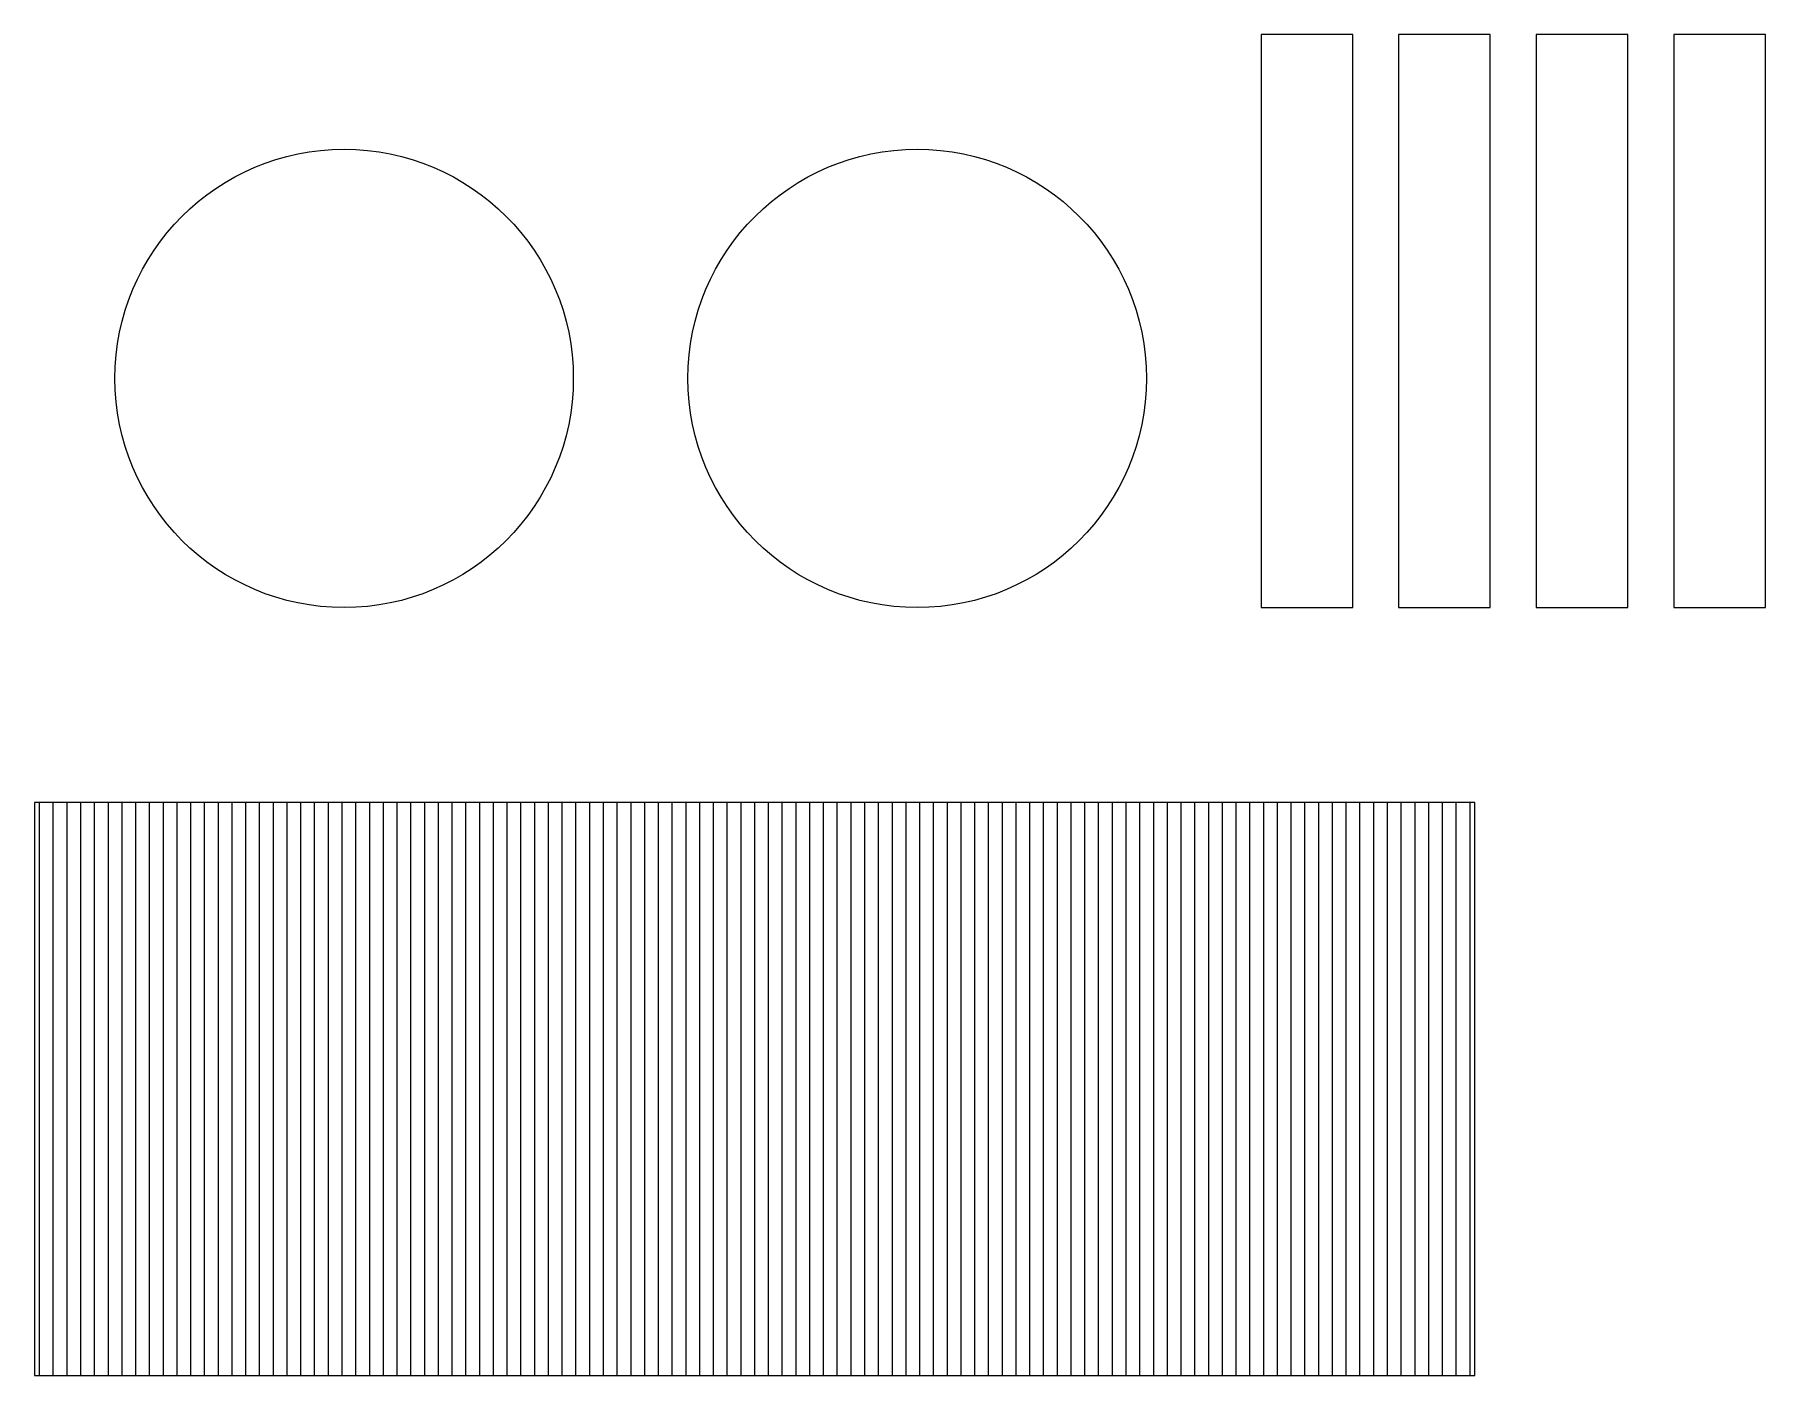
# Model space of a CAD drawing. Header units: millimetres. Extents: x 30 to 1540, y 30 to 1200.
import ezdxf

# ---------------------------------------------------------------- set-up
doc = ezdxf.new("R2010")
doc.units = ezdxf.units.MM
doc.layers.add('PERIMETRO', color=7, linetype='CONTINUOUS')
doc.layers.add('RANHURAS', color=1, linetype='CONTINUOUS')

msp = doc.modelspace()

# ---------------------------------------------------------------- linework, layer by layer
at = {"layer": 'PERIMETRO'}
for p, q in [((1180, 1200), (1100, 1200)), ((1100, 1200), (1100, 700)), ((1180, 700), (1180, 1200)), ((1300, 1200), (1220, 1200)), ((1220, 1200), (1220, 700)), ((1300, 700), (1300, 1200)), ((1420, 1200), (1340, 1200)), ((1340, 1200), (1340, 700)), ((1420, 700), (1420, 1200)), ((1540, 1200), (1460, 1200)), ((1460, 1200), (1460, 700)), ((1540, 700), (1540, 1200)), ((1100, 700), (1180, 700)), ((1220, 700), (1300, 700)), ((1340, 700), (1420, 700)), ((1460, 700), (1540, 700)), ((1286.6371, 530), (30, 530)), ((30, 530), (30, 30)), ((1286.6371, 30), (1286.6371, 530)), ((30, 30), (1286.6371, 30))]:
    msp.add_line(p, q, dxfattribs=at)
for centre in [(300, 900), (800, 900)]:
    msp.add_circle(centre, 200, dxfattribs=at)
at = {"layer": 'RANHURAS'}
for p, q in [((34.3185, 30), (34.3185, 530)), ((46.3185, 30), (46.3185, 530)), ((58.3185, 30), (58.3185, 530)), ((70.3185, 30), (70.3185, 530)), ((82.3185, 30), (82.3185, 530)), ((94.3185, 30), (94.3185, 530)), ((106.3185, 30), (106.3185, 530)), ((118.3185, 30), (118.3185, 530)), ((130.3185, 30), (130.3185, 530)), ((142.3185, 30), (142.3185, 530)), ((154.3185, 30), (154.3185, 530)), ((166.3185, 30), (166.3185, 530)), ((178.3185, 30), (178.3185, 530)), ((190.3185, 30), (190.3185, 530)), ((202.3185, 30), (202.3185, 530)), ((214.3185, 30), (214.3185, 530)), ((226.3185, 30), (226.3185, 530)), ((238.3185, 30), (238.3185, 530)), ((250.3185, 30), (250.3185, 530)), ((262.3185, 30), (262.3185, 530)), ((274.3185, 30), (274.3185, 530)), ((286.3185, 30), (286.3185, 530)), ((298.3185, 30), (298.3185, 530)), ((310.3185, 30), (310.3185, 530)), ((322.3185, 30), (322.3185, 530)), ((334.3185, 30), (334.3185, 530)), ((346.3185, 30), (346.3185, 530)), ((358.3185, 30), (358.3185, 530)), ((370.3185, 30), (370.3185, 530)), ((382.3185, 30), (382.3185, 530)), ((394.3185, 30), (394.3185, 530)), ((406.3185, 30), (406.3185, 530)), ((418.3185, 30), (418.3185, 530)), ((430.3185, 30), (430.3185, 530)), ((442.3185, 30), (442.3185, 530)), ((454.3185, 30), (454.3185, 530)), ((466.3185, 30), (466.3185, 530)), ((478.3185, 30), (478.3185, 530)), ((490.3185, 30), (490.3185, 530)), ((502.3185, 30), (502.3185, 530)), ((514.3185, 30), (514.3185, 530)), ((526.3185, 30), (526.3185, 530)), ((538.3185, 30), (538.3185, 530)), ((550.3185, 30), (550.3185, 530)), ((562.3185, 30), (562.3185, 530)), ((574.3185, 30), (574.3185, 530)), ((586.3185, 30), (586.3185, 530)), ((598.3185, 30), (598.3185, 530)), ((610.3185, 30), (610.3185, 530)), ((622.3185, 30), (622.3185, 530)), ((634.3185, 30), (634.3185, 530)), ((646.3185, 30), (646.3185, 530)), ((658.3185, 30), (658.3185, 530)), ((670.3185, 30), (670.3185, 530)), ((682.3185, 30), (682.3185, 530)), ((694.3185, 30), (694.3185, 530)), ((706.3185, 30), (706.3185, 530)), ((718.3185, 30), (718.3185, 530)), ((730.3185, 30), (730.3185, 530)), ((742.3185, 30), (742.3185, 530)), ((754.3185, 30), (754.3185, 530)), ((766.3185, 30), (766.3185, 530)), ((778.3185, 30), (778.3185, 530)), ((790.3185, 30), (790.3185, 530)), ((802.3185, 30), (802.3185, 530)), ((814.3185, 30), (814.3185, 530)), ((826.3185, 30), (826.3185, 530)), ((838.3185, 30), (838.3185, 530)), ((850.3185, 30), (850.3185, 530)), ((862.3185, 30), (862.3185, 530)), ((874.3185, 30), (874.3185, 530)), ((886.3185, 30), (886.3185, 530)), ((898.3185, 30), (898.3185, 530)), ((910.3185, 30), (910.3185, 530)), ((922.3185, 30), (922.3185, 530)), ((934.3185, 30), (934.3185, 530)), ((946.3185, 30), (946.3185, 530)), ((958.3185, 30), (958.3185, 530)), ((970.3185, 30), (970.3185, 530)), ((982.3185, 30), (982.3185, 530)), ((994.3185, 30), (994.3185, 530)), ((1006.3185, 30), (1006.3185, 530)), ((1018.3185, 30), (1018.3185, 530)), ((1030.3185, 30), (1030.3185, 530)), ((1042.3185, 30), (1042.3185, 530)), ((1054.3185, 30), (1054.3185, 530)), ((1066.3185, 30), (1066.3185, 530)), ((1078.3185, 30), (1078.3185, 530)), ((1090.3185, 30), (1090.3185, 530)), ((1102.3185, 30), (1102.3185, 530)), ((1114.3185, 30), (1114.3185, 530)), ((1126.3185, 30), (1126.3185, 530)), ((1138.3185, 30), (1138.3185, 530)), ((1150.3185, 30), (1150.3185, 530)), ((1162.3185, 30), (1162.3185, 530)), ((1174.3185, 30), (1174.3185, 530)), ((1186.3185, 30), (1186.3185, 530)), ((1198.3185, 30), (1198.3185, 530)), ((1210.3185, 30), (1210.3185, 530)), ((1222.3185, 30), (1222.3185, 530)), ((1234.3185, 30), (1234.3185, 530)), ((1246.3185, 30), (1246.3185, 530)), ((1258.3185, 30), (1258.3185, 530)), ((1270.3185, 30), (1270.3185, 530)), ((1282.3185, 30), (1282.3185, 530))]:
    msp.add_line(p, q, dxfattribs=at)

doc.saveas('drawing.dxf')
